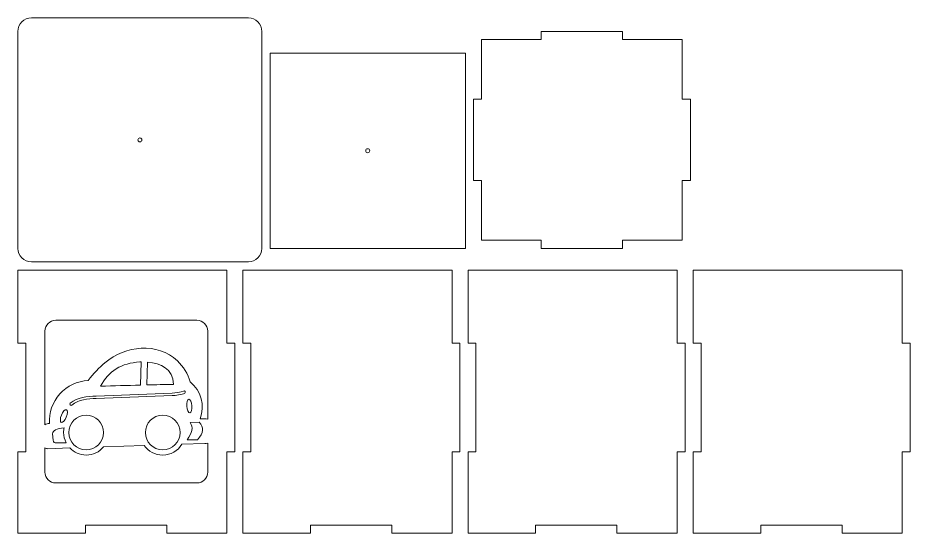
# Model space of a CAD drawing. Header units: millimetres. Extents: x -1460 to 1460, y -777 to 775.
# Drawn here: x 447.9 to 776.9, y 85.1 to 275.1 of the extents above; entities that cross this region are included whole.
import ezdxf

# ---------------------------------------------------------------- set-up
doc = ezdxf.new("R2010")
doc.units = ezdxf.units.MM
doc.header["$MEASUREMENT"] = 0
doc.layers.add('Camada 1', color=7, linetype='Continuous')

msp = doc.modelspace()

# ---------------------------------------------------------------- linework, layer by layer
at = {"layer": 'Camada 1', "color": 250, "lineweight": 20}
for points, knots in [([(452.8941, 275.1069), (452.8941, 275.1069), (532.8943, 275.1069), (532.8943, 275.1069), (532.8943, 275.1069), (535.6442, 275.1069), (537.8942, 272.8569), (537.8942, 270.107), (537.8942, 270.107), (537.8942, 270.107), (537.8942, 190.1068), (537.8942, 190.1068), (537.8942, 190.1068), (537.8942, 187.3569), (535.6442, 185.1069), (532.8943, 185.1069), (532.8943, 185.1069), (532.8943, 185.1069), (452.8941, 185.1069), (452.8941, 185.1069), (452.8941, 185.1069), (450.1442, 185.1069), (447.8942, 187.3569), (447.8942, 190.1068), (447.8942, 190.1068), (447.8942, 190.1068), (447.8942, 270.107), (447.8942, 270.107), (447.8942, 270.107), (447.8942, 272.8569), (450.1442, 275.1069), (452.8941, 275.1069)], [0, 0, 0, 0, 0.11111111, 0.11111111, 0.11111111, 0.11111111, 0.22222222, 0.22222222, 0.22222222, 0.22222222, 0.33333333, 0.33333333, 0.33333333, 0.33333333, 0.44444444, 0.44444444, 0.44444444, 0.44444444, 0.55555556, 0.55555556, 0.55555556, 0.55555556, 0.66666667, 0.66666667, 0.66666667, 0.66666667, 0.77777778, 0.77777778, 0.77777778, 0.77777778, 1, 1, 1, 1]), ([(618.8942, 267.1068), (618.8942, 267.1068), (640.8941, 267.1068), (640.8941, 267.1068), (640.8941, 267.1068), (640.8941, 267.1068), (640.8941, 270.1068), (640.8941, 270.1068), (640.8941, 270.1068), (640.8941, 270.1068), (670.8941, 270.1068), (670.8941, 270.1068), (670.8941, 270.1068), (670.8941, 270.1068), (670.8941, 267.1068), (670.8941, 267.1068), (670.8941, 267.1068), (670.8941, 267.1068), (692.8942, 267.1068), (692.8942, 267.1068), (692.8942, 267.1068), (692.8942, 267.1068), (692.8942, 245.1069), (692.8942, 245.1069), (692.8942, 245.1069), (692.8942, 245.1069), (695.8942, 245.1069), (695.8942, 245.1069), (695.8942, 245.1069), (695.8942, 245.1069), (695.8942, 215.1069), (695.8942, 215.1069), (695.8942, 215.1069), (695.8942, 215.1069), (692.8942, 215.1069), (692.8942, 215.1069), (692.8942, 215.1069), (692.8942, 215.1069), (692.8942, 193.1068), (692.8942, 193.1068), (692.8942, 193.1068), (692.8942, 193.1068), (670.8943, 193.1068), (670.8943, 193.1068), (670.8943, 193.1068), (670.8943, 193.1068), (670.8943, 190.1068), (670.8943, 190.1068), (670.8943, 190.1068), (670.8943, 190.1068), (640.8943, 190.1068), (640.8943, 190.1068), (640.8943, 190.1068), (640.8943, 190.1068), (640.8943, 193.1068), (640.8943, 193.1068), (640.8943, 193.1068), (640.8943, 193.1068), (618.8942, 193.1068), (618.8942, 193.1068), (618.8942, 193.1068), (618.8942, 193.1068), (618.8942, 215.1067), (618.8942, 215.1067), (618.8942, 215.1067), (618.8942, 215.1067), (615.8942, 215.1067), (615.8942, 215.1067), (615.8942, 215.1067), (615.8942, 215.1067), (615.8942, 245.1067), (615.8942, 245.1067), (615.8942, 245.1067), (615.8942, 245.1067), (618.8942, 245.1067), (618.8942, 245.1067), (618.8942, 245.1067), (618.8942, 245.1067), (618.8942, 267.1068), (618.8942, 267.1068)], [0, 0, 0, 0, 0.04761905, 0.04761905, 0.04761905, 0.04761905, 0.0952381, 0.0952381, 0.0952381, 0.0952381, 0.14285714, 0.14285714, 0.14285714, 0.14285714, 0.19047619, 0.19047619, 0.19047619, 0.19047619, 0.23809524, 0.23809524, 0.23809524, 0.23809524, 0.28571429, 0.28571429, 0.28571429, 0.28571429, 0.33333333, 0.33333333, 0.33333333, 0.33333333, 0.38095238, 0.38095238, 0.38095238, 0.38095238, 0.42857143, 0.42857143, 0.42857143, 0.42857143, 0.47619048, 0.47619048, 0.47619048, 0.47619048, 0.52380952, 0.52380952, 0.52380952, 0.52380952, 0.57142857, 0.57142857, 0.57142857, 0.57142857, 0.61904762, 0.61904762, 0.61904762, 0.61904762, 0.66666667, 0.66666667, 0.66666667, 0.66666667, 0.71428571, 0.71428571, 0.71428571, 0.71428571, 0.76190476, 0.76190476, 0.76190476, 0.76190476, 0.80952381, 0.80952381, 0.80952381, 0.80952381, 0.85714286, 0.85714286, 0.85714286, 0.85714286, 0.9047619, 0.9047619, 0.9047619, 0.9047619, 1, 1, 1, 1]), ([(540.8942, 262.1068), (540.8942, 262.1068), (612.8942, 262.1068), (612.8942, 262.1068), (612.8942, 262.1068), (612.8942, 262.1068), (612.8942, 190.1068), (612.8942, 190.1068), (612.8942, 190.1068), (612.8942, 190.1068), (540.8942, 190.1068), (540.8942, 190.1068), (540.8942, 190.1068), (540.8942, 190.1068), (540.8942, 262.1068), (540.8942, 262.1068)], [0, 0, 0, 0, 0.2, 0.2, 0.2, 0.2, 0.4, 0.4, 0.4, 0.4, 0.6, 0.6, 0.6, 0.6, 1, 1, 1, 1]), ([(492.8942, 230.8569), (493.3084, 230.8569), (493.6442, 230.5211), (493.6442, 230.1069), (493.6442, 230.1069), (493.6442, 229.6927), (493.3084, 229.3569), (492.8942, 229.3569), (492.8942, 229.3569), (492.48, 229.3569), (492.1442, 229.6927), (492.1442, 230.1069), (492.1442, 230.1069), (492.1442, 230.5211), (492.48, 230.8569), (492.8942, 230.8569)], [0, 0, 0, 0, 0.2, 0.2, 0.2, 0.2, 0.4, 0.4, 0.4, 0.4, 0.6, 0.6, 0.6, 0.6, 1, 1, 1, 1]), ([(576.8942, 226.8568), (577.3084, 226.8568), (577.6442, 226.521), (577.6442, 226.1068), (577.6442, 226.1068), (577.6442, 225.6926), (577.3084, 225.3568), (576.8942, 225.3568), (576.8942, 225.3568), (576.48, 225.3568), (576.1442, 225.6926), (576.1442, 226.1068), (576.1442, 226.1068), (576.1442, 226.521), (576.48, 226.8568), (576.8942, 226.8568)], [0, 0, 0, 0, 0.2, 0.2, 0.2, 0.2, 0.4, 0.4, 0.4, 0.4, 0.6, 0.6, 0.6, 0.6, 1, 1, 1, 1]), ([(472.7816, 88.107), (472.7816, 88.107), (502.7815, 88.107), (502.7815, 88.107), (502.7815, 88.107), (502.7815, 88.107), (502.7815, 85.107), (502.7815, 85.107), (502.7815, 85.107), (502.7815, 85.107), (525.0066, 85.107), (525.0066, 85.107), (525.0066, 85.107), (525.0066, 85.107), (525.0066, 115.107), (525.0066, 115.107), (525.0066, 115.107), (525.0066, 115.107), (527.8941, 115.107), (527.8941, 115.107), (527.8941, 115.107), (527.8941, 115.107), (527.8941, 155.1069), (527.8941, 155.1069), (527.8941, 155.1069), (527.8941, 155.1069), (525.0066, 155.1069), (525.0066, 155.1069), (525.0066, 155.1069), (525.0066, 155.1069), (525.0066, 182.1069), (525.0066, 182.1069), (525.0066, 182.1069), (525.0066, 182.1069), (447.8942, 182.1069), (447.8942, 182.1069), (447.8942, 182.1069), (447.8942, 182.1069), (447.8942, 155.1069), (447.8942, 155.1069), (447.8942, 155.1069), (447.8942, 155.1069), (450.7817, 155.1069), (450.7817, 155.1069), (450.7817, 155.1069), (450.7817, 155.1069), (450.7817, 115.107), (450.7817, 115.107), (450.7817, 115.107), (450.7817, 115.107), (447.8942, 115.107), (447.8942, 115.107), (447.8942, 115.107), (447.8942, 115.107), (447.8942, 85.107), (447.8942, 85.107), (447.8942, 85.107), (447.8942, 85.107), (472.7816, 85.107), (472.7816, 85.107), (472.7816, 85.107), (472.7816, 85.107), (472.7816, 88.107), (472.7816, 88.107)], [0, 0, 0, 0, 0.05882353, 0.05882353, 0.05882353, 0.05882353, 0.11764706, 0.11764706, 0.11764706, 0.11764706, 0.17647059, 0.17647059, 0.17647059, 0.17647059, 0.23529412, 0.23529412, 0.23529412, 0.23529412, 0.29411765, 0.29411765, 0.29411765, 0.29411765, 0.35294118, 0.35294118, 0.35294118, 0.35294118, 0.41176471, 0.41176471, 0.41176471, 0.41176471, 0.47058824, 0.47058824, 0.47058824, 0.47058824, 0.52941176, 0.52941176, 0.52941176, 0.52941176, 0.58823529, 0.58823529, 0.58823529, 0.58823529, 0.64705882, 0.64705882, 0.64705882, 0.64705882, 0.70588235, 0.70588235, 0.70588235, 0.70588235, 0.76470588, 0.76470588, 0.76470588, 0.76470588, 0.82352941, 0.82352941, 0.82352941, 0.82352941, 0.88235294, 0.88235294, 0.88235294, 0.88235294, 1, 1, 1, 1]), ([(555.7815, 88.107), (555.7815, 88.107), (585.7814, 88.107), (585.7814, 88.107), (585.7814, 88.107), (585.7814, 88.107), (585.7814, 85.107), (585.7814, 85.107), (585.7814, 85.107), (585.7814, 85.107), (608.0065, 85.107), (608.0065, 85.107), (608.0065, 85.107), (608.0065, 85.107), (608.0065, 115.107), (608.0065, 115.107), (608.0065, 115.107), (608.0065, 115.107), (610.894, 115.107), (610.894, 115.107), (610.894, 115.107), (610.894, 115.107), (610.894, 155.1069), (610.894, 155.1069), (610.894, 155.1069), (610.894, 155.1069), (608.0065, 155.1069), (608.0065, 155.1069), (608.0065, 155.1069), (608.0065, 155.1069), (608.0065, 182.1069), (608.0065, 182.1069), (608.0065, 182.1069), (608.0065, 182.1069), (530.8941, 182.1069), (530.8941, 182.1069), (530.8941, 182.1069), (530.8941, 182.1069), (530.8941, 155.1069), (530.8941, 155.1069), (530.8941, 155.1069), (530.8941, 155.1069), (533.7816, 155.1069), (533.7816, 155.1069), (533.7816, 155.1069), (533.7816, 155.1069), (533.7816, 115.107), (533.7816, 115.107), (533.7816, 115.107), (533.7816, 115.107), (530.8941, 115.107), (530.8941, 115.107), (530.8941, 115.107), (530.8941, 115.107), (530.8941, 85.107), (530.8941, 85.107), (530.8941, 85.107), (530.8941, 85.107), (555.7815, 85.107), (555.7815, 85.107), (555.7815, 85.107), (555.7815, 85.107), (555.7815, 88.107), (555.7815, 88.107)], [0, 0, 0, 0, 0.05882353, 0.05882353, 0.05882353, 0.05882353, 0.11764706, 0.11764706, 0.11764706, 0.11764706, 0.17647059, 0.17647059, 0.17647059, 0.17647059, 0.23529412, 0.23529412, 0.23529412, 0.23529412, 0.29411765, 0.29411765, 0.29411765, 0.29411765, 0.35294118, 0.35294118, 0.35294118, 0.35294118, 0.41176471, 0.41176471, 0.41176471, 0.41176471, 0.47058824, 0.47058824, 0.47058824, 0.47058824, 0.52941176, 0.52941176, 0.52941176, 0.52941176, 0.58823529, 0.58823529, 0.58823529, 0.58823529, 0.64705882, 0.64705882, 0.64705882, 0.64705882, 0.70588235, 0.70588235, 0.70588235, 0.70588235, 0.76470588, 0.76470588, 0.76470588, 0.76470588, 0.82352941, 0.82352941, 0.82352941, 0.82352941, 0.88235294, 0.88235294, 0.88235294, 0.88235294, 1, 1, 1, 1]), ([(638.7814, 88.107), (638.7814, 88.107), (668.7813, 88.107), (668.7813, 88.107), (668.7813, 88.107), (668.7813, 88.107), (668.7813, 85.107), (668.7813, 85.107), (668.7813, 85.107), (668.7813, 85.107), (691.0064, 85.107), (691.0064, 85.107), (691.0064, 85.107), (691.0064, 85.107), (691.0064, 115.107), (691.0064, 115.107), (691.0064, 115.107), (691.0064, 115.107), (693.8939, 115.107), (693.8939, 115.107), (693.8939, 115.107), (693.8939, 115.107), (693.8939, 155.1069), (693.8939, 155.1069), (693.8939, 155.1069), (693.8939, 155.1069), (691.0064, 155.1069), (691.0064, 155.1069), (691.0064, 155.1069), (691.0064, 155.1069), (691.0064, 182.1069), (691.0064, 182.1069), (691.0064, 182.1069), (691.0064, 182.1069), (613.894, 182.1069), (613.894, 182.1069), (613.894, 182.1069), (613.894, 182.1069), (613.894, 155.1069), (613.894, 155.1069), (613.894, 155.1069), (613.894, 155.1069), (616.7815, 155.1069), (616.7815, 155.1069), (616.7815, 155.1069), (616.7815, 155.1069), (616.7815, 115.107), (616.7815, 115.107), (616.7815, 115.107), (616.7815, 115.107), (613.894, 115.107), (613.894, 115.107), (613.894, 115.107), (613.894, 115.107), (613.894, 85.107), (613.894, 85.107), (613.894, 85.107), (613.894, 85.107), (638.7814, 85.107), (638.7814, 85.107), (638.7814, 85.107), (638.7814, 85.107), (638.7814, 88.107), (638.7814, 88.107)], [0, 0, 0, 0, 0.05882353, 0.05882353, 0.05882353, 0.05882353, 0.11764706, 0.11764706, 0.11764706, 0.11764706, 0.17647059, 0.17647059, 0.17647059, 0.17647059, 0.23529412, 0.23529412, 0.23529412, 0.23529412, 0.29411765, 0.29411765, 0.29411765, 0.29411765, 0.35294118, 0.35294118, 0.35294118, 0.35294118, 0.41176471, 0.41176471, 0.41176471, 0.41176471, 0.47058824, 0.47058824, 0.47058824, 0.47058824, 0.52941176, 0.52941176, 0.52941176, 0.52941176, 0.58823529, 0.58823529, 0.58823529, 0.58823529, 0.64705882, 0.64705882, 0.64705882, 0.64705882, 0.70588235, 0.70588235, 0.70588235, 0.70588235, 0.76470588, 0.76470588, 0.76470588, 0.76470588, 0.82352941, 0.82352941, 0.82352941, 0.82352941, 0.88235294, 0.88235294, 0.88235294, 0.88235294, 1, 1, 1, 1]), ([(721.7813, 88.107), (721.7813, 88.107), (751.7812, 88.107), (751.7812, 88.107), (751.7812, 88.107), (751.7812, 88.107), (751.7812, 85.107), (751.7812, 85.107), (751.7812, 85.107), (751.7812, 85.107), (774.0063, 85.107), (774.0063, 85.107), (774.0063, 85.107), (774.0063, 85.107), (774.0063, 115.107), (774.0063, 115.107), (774.0063, 115.107), (774.0063, 115.107), (776.8938, 115.107), (776.8938, 115.107), (776.8938, 115.107), (776.8938, 115.107), (776.8938, 155.1069), (776.8938, 155.1069), (776.8938, 155.1069), (776.8938, 155.1069), (774.0063, 155.1069), (774.0063, 155.1069), (774.0063, 155.1069), (774.0063, 155.1069), (774.0063, 182.1069), (774.0063, 182.1069), (774.0063, 182.1069), (774.0063, 182.1069), (696.8939, 182.1069), (696.8939, 182.1069), (696.8939, 182.1069), (696.8939, 182.1069), (696.8939, 155.1069), (696.8939, 155.1069), (696.8939, 155.1069), (696.8939, 155.1069), (699.7814, 155.1069), (699.7814, 155.1069), (699.7814, 155.1069), (699.7814, 155.1069), (699.7814, 115.107), (699.7814, 115.107), (699.7814, 115.107), (699.7814, 115.107), (696.8939, 115.107), (696.8939, 115.107), (696.8939, 115.107), (696.8939, 115.107), (696.8939, 85.107), (696.8939, 85.107), (696.8939, 85.107), (696.8939, 85.107), (721.7813, 85.107), (721.7813, 85.107), (721.7813, 85.107), (721.7813, 85.107), (721.7813, 88.107), (721.7813, 88.107)], [0, 0, 0, 0, 0.05882353, 0.05882353, 0.05882353, 0.05882353, 0.11764706, 0.11764706, 0.11764706, 0.11764706, 0.17647059, 0.17647059, 0.17647059, 0.17647059, 0.23529412, 0.23529412, 0.23529412, 0.23529412, 0.29411765, 0.29411765, 0.29411765, 0.29411765, 0.35294118, 0.35294118, 0.35294118, 0.35294118, 0.41176471, 0.41176471, 0.41176471, 0.41176471, 0.47058824, 0.47058824, 0.47058824, 0.47058824, 0.52941176, 0.52941176, 0.52941176, 0.52941176, 0.58823529, 0.58823529, 0.58823529, 0.58823529, 0.64705882, 0.64705882, 0.64705882, 0.64705882, 0.70588235, 0.70588235, 0.70588235, 0.70588235, 0.76470588, 0.76470588, 0.76470588, 0.76470588, 0.82352941, 0.82352941, 0.82352941, 0.82352941, 0.88235294, 0.88235294, 0.88235294, 0.88235294, 1, 1, 1, 1]), ([(511.4235, 140.8437), (510.5745, 143.8919), (508.9323, 146.5321), (506.7699, 148.5827), (506.7699, 148.5827), (499.2379, 155.7256), (487.5953, 154.1963), (480.0186, 147.9428), (480.0186, 147.9428), (477.9039, 146.1972), (475.8223, 144.0085), (473.7737, 141.3764), (473.7737, 141.3764), (469.7752, 141.1855), (466.0204, 139.3991), (463.3499, 136.4171), (463.3499, 136.4171), (460.6795, 133.4351), (459.3164, 129.5066), (459.5661, 125.5114), (459.5661, 125.5114), (458.9615, 125.5535), (458.3649, 125.3662), (457.8941, 124.9898), (457.8941, 124.9898), (457.8941, 124.9898), (457.8941, 159.6069), (457.8941, 159.6069), (457.8941, 159.6069), (457.8941, 161.8068), (459.6942, 163.6069), (461.8942, 163.6069), (461.8942, 163.6069), (461.8942, 163.6069), (513.894, 163.6069), (513.894, 163.6069), (513.894, 163.6069), (516.094, 163.6069), (517.8941, 161.8068), (517.8941, 159.6069), (517.8941, 159.6069), (517.8941, 159.6069), (517.8941, 127.145), (517.8941, 127.145), (517.8941, 127.145), (517.5502, 127.2801), (517.1392, 127.2873), (516.7579, 127.2873), (516.7579, 127.2873), (516.7579, 127.2873), (515.0937, 127.2873), (515.0937, 127.2873), (515.0937, 127.2873), (517.0009, 132.1207), (515.5085, 137.6328), (511.4235, 140.8437)], [0, 0, 0, 0, 0.06666667, 0.06666667, 0.06666667, 0.06666667, 0.13333333, 0.13333333, 0.13333333, 0.13333333, 0.2, 0.2, 0.2, 0.2, 0.26666667, 0.26666667, 0.26666667, 0.26666667, 0.33333333, 0.33333333, 0.33333333, 0.33333333, 0.4, 0.4, 0.4, 0.4, 0.46666667, 0.46666667, 0.46666667, 0.46666667, 0.53333333, 0.53333333, 0.53333333, 0.53333333, 0.6, 0.6, 0.6, 0.6, 0.66666667, 0.66666667, 0.66666667, 0.66666667, 0.73333333, 0.73333333, 0.73333333, 0.73333333, 0.8, 0.8, 0.8, 0.8, 0.86666667, 0.86666667, 0.86666667, 0.86666667, 1, 1, 1, 1]), ([(493.1163, 139.6959), (488.2098, 139.569), (483.3035, 139.4263), (478.3976, 139.2681), (478.3976, 139.2681), (481.2768, 144.8963), (486.0907, 147.8786), (492.8386, 148.2145), (492.8386, 148.2145), (492.8386, 148.2145), (493.3949, 148.2361), (493.3949, 148.2361), (493.3949, 148.2361), (493.3949, 148.2361), (493.1163, 139.6959), (493.1163, 139.6959)], [0, 0, 0, 0, 0.2, 0.2, 0.2, 0.2, 0.4, 0.4, 0.4, 0.4, 0.6, 0.6, 0.6, 0.6, 1, 1, 1, 1]), ([(505.2735, 139.9785), (501.9976, 139.9109), (498.7218, 139.8363), (495.4464, 139.755), (495.4464, 139.755), (495.4464, 139.755), (495.7212, 148.1861), (495.7212, 148.1861), (495.7212, 148.1861), (500.5441, 147.8264), (505.0819, 145.7652), (505.2735, 139.9785)], [0, 0, 0, 0, 0.25, 0.25, 0.25, 0.25, 0.5, 0.5, 0.5, 0.5, 1, 1, 1, 1]), ([(509.4335, 136.7309), (508.3466, 136.0787), (506.06, 135.8873), (504.7804, 135.8386), (504.7804, 135.8386), (504.7804, 135.8386), (476.7798, 134.773), (476.7798, 134.773), (476.7798, 134.773), (473.8234, 134.6605), (470.1607, 134.3635), (467.8208, 132.3365), (467.8208, 132.3365), (467.6346, 132.1751), (467.351, 132.1954), (467.1897, 132.3817), (467.1897, 132.3817), (467.0282, 132.5679), (467.0486, 132.8515), (467.2349, 133.0129), (467.2349, 133.0129), (469.7635, 135.2034), (473.544, 135.5455), (476.7457, 135.6673), (476.7457, 135.6673), (476.7457, 135.6673), (504.7464, 136.7329), (504.7464, 136.7329), (504.7464, 136.7329), (505.8282, 136.7741), (508.0589, 136.9498), (508.9731, 137.4983), (508.9731, 137.4983), (509.1844, 137.6251), (509.4602, 137.5561), (509.587, 137.3448), (509.587, 137.3448), (509.7138, 137.1335), (509.6449, 136.8577), (509.4335, 136.7309)], [0, 0, 0, 0, 0.09090909, 0.09090909, 0.09090909, 0.09090909, 0.18181818, 0.18181818, 0.18181818, 0.18181818, 0.27272727, 0.27272727, 0.27272727, 0.27272727, 0.36363636, 0.36363636, 0.36363636, 0.36363636, 0.45454545, 0.45454545, 0.45454545, 0.45454545, 0.54545455, 0.54545455, 0.54545455, 0.54545455, 0.63636364, 0.63636364, 0.63636364, 0.63636364, 0.72727273, 0.72727273, 0.72727273, 0.72727273, 0.81818182, 0.81818182, 0.81818182, 0.81818182, 1, 1, 1, 1]), ([(511.3341, 129.4785), (510.8103, 129.4308), (510.2835, 130.5123), (510.1572, 131.8944), (510.1572, 131.8944), (510.0311, 133.2764), (510.3533, 134.4356), (510.877, 134.4834), (510.877, 134.4834), (511.4008, 134.5312), (511.9276, 133.4496), (512.0539, 132.0676), (512.0539, 132.0676), (512.1799, 130.6855), (511.8578, 129.5263), (511.3341, 129.4785)], [0, 0, 0, 0, 0.2, 0.2, 0.2, 0.2, 0.4, 0.4, 0.4, 0.4, 0.6, 0.6, 0.6, 0.6, 1, 1, 1, 1]), ([(465.743, 127.9296), (465.2223, 126.6367), (464.4031, 125.7485), (463.9132, 125.9459), (463.9132, 125.9459), (463.4232, 126.1432), (463.4482, 127.3512), (463.9687, 128.644), (463.9687, 128.644), (464.4893, 129.9369), (465.3086, 130.825), (465.7984, 130.6277), (465.7984, 130.6277), (466.2884, 130.4303), (466.2635, 129.2223), (465.743, 127.9296)], [0, 0, 0, 0, 0.2, 0.2, 0.2, 0.2, 0.4, 0.4, 0.4, 0.4, 0.6, 0.6, 0.6, 0.6, 1, 1, 1, 1]), ([(473.0811, 128.6059), (476.6183, 128.6059), (479.4858, 125.7385), (479.4858, 122.2012), (479.4858, 122.2012), (479.4858, 118.664), (476.6183, 115.7966), (473.0811, 115.7966), (473.0811, 115.7966), (469.5439, 115.7966), (466.6764, 118.664), (466.6764, 122.2012), (466.6764, 122.2012), (466.6764, 125.7385), (469.5439, 128.6059), (473.0811, 128.6059)], [0, 0, 0, 0, 0.2, 0.2, 0.2, 0.2, 0.4, 0.4, 0.4, 0.4, 0.6, 0.6, 0.6, 0.6, 1, 1, 1, 1]), ([(507.712, 122.2012), (507.712, 118.664), (504.8445, 115.7966), (501.3073, 115.7966), (501.3073, 115.7966), (497.77, 115.7966), (494.9026, 118.664), (494.9026, 122.2012), (494.9026, 122.2012), (494.9026, 125.7385), (497.77, 128.6059), (501.3073, 128.6059), (501.3073, 128.6059), (504.8445, 128.6059), (507.712, 125.7385), (507.712, 122.2012)], [0, 0, 0, 0, 0.2, 0.2, 0.2, 0.2, 0.4, 0.4, 0.4, 0.4, 0.6, 0.6, 0.6, 0.6, 1, 1, 1, 1]), ([(514.1791, 119.5043), (514.1791, 119.5043), (510.2719, 119.5339), (510.2719, 119.5339), (510.2719, 119.5339), (512.251, 122.0265), (512.6457, 124.1478), (511.4559, 125.8977), (511.4559, 125.8977), (511.4559, 125.8977), (514.7414, 125.9865), (514.7414, 125.9865), (514.7414, 125.9865), (516.6088, 124.2094), (516.4213, 122.0487), (514.1791, 119.5043)], [0, 0, 0, 0, 0.2, 0.2, 0.2, 0.2, 0.4, 0.4, 0.4, 0.4, 0.6, 0.6, 0.6, 0.6, 1, 1, 1, 1]), ([(464.7746, 122.2012), (464.7746, 120.8575), (465.0938, 119.5882), (465.6603, 118.4651), (465.6603, 118.4651), (465.6603, 118.4651), (462.226, 118.3685), (462.226, 118.3685), (462.226, 118.3685), (461.3811, 118.364), (460.9174, 118.6426), (460.8792, 119.3601), (460.8792, 119.3601), (460.8792, 119.3601), (460.7313, 121.7576), (460.7313, 121.7576), (460.7313, 121.7576), (460.7448, 122.9174), (462.1575, 123.6642), (464.9694, 123.9978), (464.9694, 123.9978), (464.8418, 123.4194), (464.7746, 122.8181), (464.7746, 122.2012)], [0, 0, 0, 0, 0.14285714, 0.14285714, 0.14285714, 0.14285714, 0.28571429, 0.28571429, 0.28571429, 0.28571429, 0.42857143, 0.42857143, 0.42857143, 0.42857143, 0.57142857, 0.57142857, 0.57142857, 0.57142857, 0.71428571, 0.71428571, 0.71428571, 0.71428571, 1, 1, 1, 1]), ([(513.894, 103.607), (513.894, 103.607), (461.8942, 103.607), (461.8942, 103.607), (461.8942, 103.607), (459.6942, 103.607), (457.8941, 105.4071), (457.8941, 107.607), (457.8941, 107.607), (457.8941, 107.607), (457.8941, 116.6073), (457.8941, 116.6073), (457.8941, 116.6073), (458.2108, 116.3909), (458.584, 116.2644), (458.9736, 116.2468), (458.9736, 116.2468), (458.9736, 116.2468), (467.0299, 116.5108), (467.0299, 116.5108), (467.0299, 116.5108), (468.5449, 114.9005), (470.6956, 113.8948), (473.0811, 113.8948), (473.0811, 113.8948), (475.6624, 113.8948), (477.9687, 115.0722), (479.4922, 116.9192), (479.4922, 116.9192), (479.4922, 116.9192), (494.5199, 117.4116), (494.5199, 117.4116), (494.5199, 117.4116), (496.024, 115.2841), (498.5033, 113.8948), (501.3073, 113.8948), (501.3073, 113.8948), (504.3063, 113.8948), (506.934, 115.4841), (508.3943, 117.8664), (508.3943, 117.8664), (508.3943, 117.8664), (516.7805, 118.1411), (516.7805, 118.1411), (516.7805, 118.1411), (517.0997, 118.1515), (517.5197, 118.1677), (517.8941, 118.3068), (517.8941, 118.3068), (517.8941, 118.3068), (517.8941, 107.607), (517.8941, 107.607), (517.8941, 107.607), (517.8941, 105.4071), (516.094, 103.607), (513.894, 103.607)], [0, 0, 0, 0, 0.06666667, 0.06666667, 0.06666667, 0.06666667, 0.13333333, 0.13333333, 0.13333333, 0.13333333, 0.2, 0.2, 0.2, 0.2, 0.26666667, 0.26666667, 0.26666667, 0.26666667, 0.33333333, 0.33333333, 0.33333333, 0.33333333, 0.4, 0.4, 0.4, 0.4, 0.46666667, 0.46666667, 0.46666667, 0.46666667, 0.53333333, 0.53333333, 0.53333333, 0.53333333, 0.6, 0.6, 0.6, 0.6, 0.66666667, 0.66666667, 0.66666667, 0.66666667, 0.73333333, 0.73333333, 0.73333333, 0.73333333, 0.8, 0.8, 0.8, 0.8, 0.86666667, 0.86666667, 0.86666667, 0.86666667, 1, 1, 1, 1])]:
    msp.add_open_spline(points, degree=3, knots=knots, dxfattribs=at)

doc.saveas('drawing.dxf')
